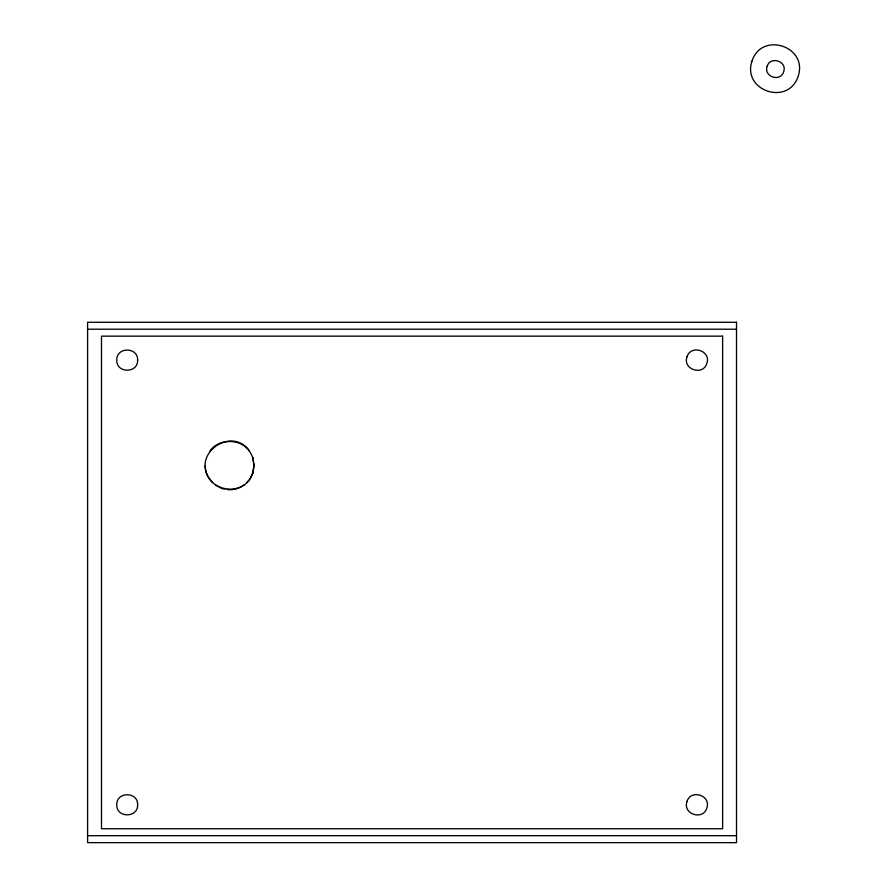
<?xml version="1.0" encoding="UTF-8"?>
<svg xmlns="http://www.w3.org/2000/svg" width="887" height="887" viewBox="0 0 887 887"><rect width="100%" height="100%" fill="white"/><g stroke="black" fill="none" stroke-linecap="round" stroke-linejoin="round"><path stroke-width="1.33" d="M246.686 482.528L249.369 479.834L252.828 473.037L254.015 465.498L252.828 457.725L254.015 465.498M212.692 482.528C185.427 454.133 238.592 419.817 252.828 457.958M252.828 473.037L254.015 465.265M205.352 465.498C204.653 491.575 244.823 498.993 252.828 472.793M249.369 450.918C240.654 438.378 218.712 438.378 209.997 450.918M227.183 489.48C233.048 490.566 239.39 488.282 243.992 484.989M87.602 329.21L736.52 329.21M87.602 835.698L736.52 835.698M215.375 484.989L222.171 488.682L224.677 489.081M137.64 360.133C138.095 373.516 116.319 373.516 116.762 360.133C116.319 346.75 138.095 346.75 137.64 360.133M137.64 804.786C138.095 818.169 116.319 818.169 116.762 804.786C116.319 791.404 138.095 791.404 137.64 804.786M686.993 356.907C682.436 369.502 703.136 376.221 706.85 363.36C711.407 350.764 690.696 344.034 686.993 356.907M686.993 801.56C682.436 814.155 703.136 820.874 706.85 808.013C711.407 795.417 690.696 788.698 686.993 801.56M751.954 61.148C742.053 91.073 788.621 106.207 798.211 76.182C808.101 46.257 761.534 31.123 751.954 61.148M767.166 66.337C763.374 76.814 780.604 82.402 783.687 71.692C787.479 61.225 770.249 55.626 767.166 66.337M736.52 322.269L87.602 322.269L87.602 842.65L736.52 842.65L736.52 322.269M722.628 336.162L101.495 336.162L101.495 828.757L722.628 828.757L722.628 336.162"/></g></svg>
